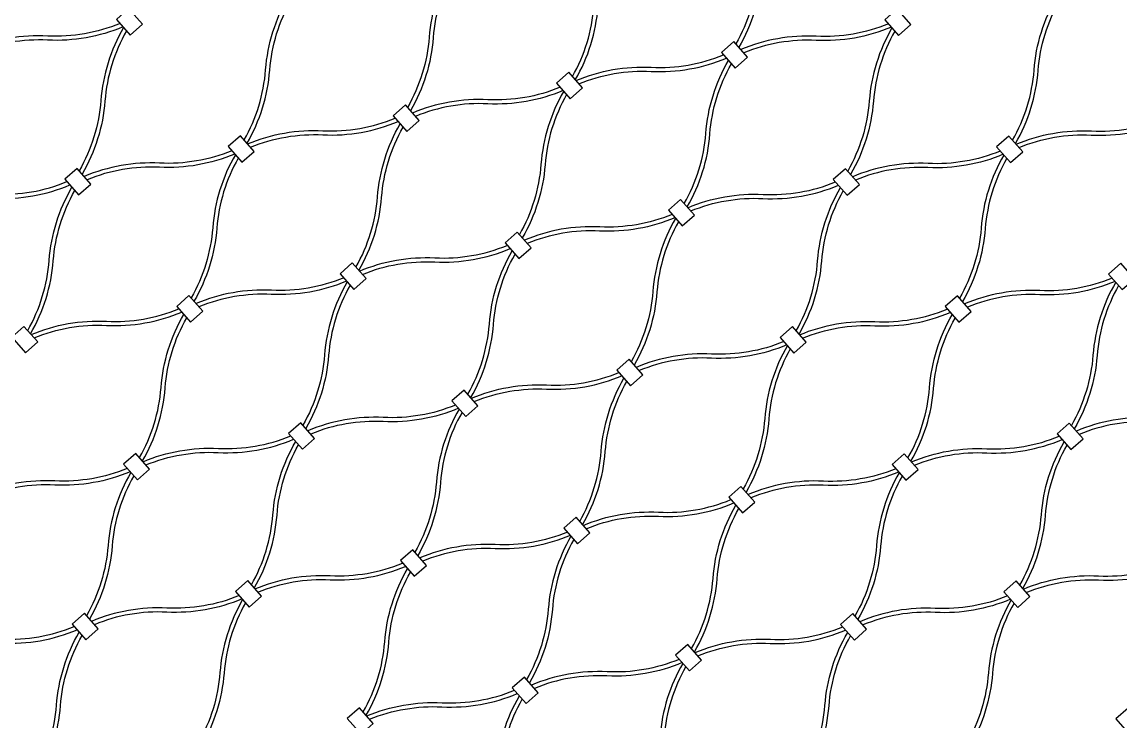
# Model space of a CAD drawing. Header units: millimetres. Extents: x 832728086 to 834530684, y 817551485 to 818349469.
# Drawn here: x 834422796 to 834423199.6, y 817821144.7 to 817821401.5 of the extents above; entities that cross this region are included whole.
import ezdxf

# ---------------------------------------------------------------- set-up
doc = ezdxf.new("R2010")
doc.units = ezdxf.units.MM
doc.header["$LTSCALE"] = 100
doc.layers.add('mesh- l', color=8, linetype='Continuous')

msp = doc.modelspace()

# ---------------------------------------------------------------- linework, layer by layer
at = {"layer": 'mesh- l'}
for points in [[(834423074.6848, 817821446.1016, 0.05643381), (834423068.9932, 817821433.1555, 0.05608633), (834423066.3305, 817821419.2654, -0.05520174), (834423063.7974, 817821405.9243, -0.05548959), (834423058.3999, 817821393.4646)], [(834423075.7517, 817821444.8893, 0.05541212), (834423070.3678, 817821432.4412, 0.05509445), (834423067.8405, 817821419.1152, -0.0561917), (834423065.1718, 817821405.2101, -0.05650781), (834423059.4665, 817821392.2527)], [(834422998.3187, 817821381.51, 0.05541212), (834423003.7026, 817821393.9582, 0.05509445), (834423006.2299, 817821407.2841, -0.0561917), (834423008.8985, 817821421.1893, -0.05650781), (834423014.6039, 817821434.1467)], [(834422999.3855, 817821380.2978, 0.05643381), (834423005.0771, 817821393.2439, 0.05608633), (834423007.7398, 817821407.134, -0.05520174), (834423010.2729, 817821420.4751, -0.05548959), (834423015.6705, 817821432.9348)], [(834422953.9916, 817821422.7955, 0.05643381), (834422948.3, 817821409.8495, 0.05608633), (834422945.6373, 817821395.9594, -0.05520174), (834422943.1042, 817821382.6183, -0.05548959), (834422937.7067, 817821370.1586)], [(834422955.0585, 817821421.5833, 0.05541212), (834422949.6746, 817821409.1352, 0.05509445), (834422947.1473, 817821395.8092, -0.0561917), (834422944.4786, 817821381.9041, -0.05650781), (834422938.7733, 817821368.9466)], [(834422877.6255, 817821358.204, 0.05541212), (834422883.0094, 817821370.6521, 0.05509445), (834422885.5367, 817821383.9781, -0.0561917), (834422888.2053, 817821397.8833, -0.05650781), (834422893.9107, 817821410.8407)], [(834423160.1324, 817821358.0922, 0.05541212), (834423165.5163, 817821370.5403, 0.05509445), (834423168.0436, 817821383.8663, -0.0561917), (834423170.7122, 817821397.7714, -0.05650781), (834423176.4176, 817821410.7288)], [(834422878.6923, 817821356.9918, 0.05643381), (834422884.3839, 817821369.9378, 0.05608633), (834422887.0466, 817821383.828, -0.05520174), (834422889.5797, 817821397.169, -0.05548959), (834422894.9773, 817821409.6287)], [(834423161.1992, 817821356.88, 0.05643381), (834423166.8908, 817821369.826, 0.05608633), (834423169.5536, 817821383.7161, -0.05520174), (834423172.0867, 817821397.0572, -0.05548959), (834423177.4842, 817821409.5169)], [(834422832.0008, 817821400.9639, -0.05541212), (834422818.9695, 817821397.2053, -0.05509445), (834422805.4304, 817821396.3917, 0.0561917), (834422791.2989, 817821395.5114, 0.05650781), (834422777.7216, 817821391.4986)], [(834422833.0677, 817821399.7517, -0.05643381), (834422819.5034, 817821395.7511, -0.05608633), (834422805.3875, 817821394.8748, 0.05520174), (834422791.8327, 817821394.0574, 0.05548959), (834422778.7882, 817821390.2867)], [(834422833.2984, 817821399.4895, 0.05643381), (834422827.6068, 817821386.5435, 0.05608633), (834422824.9441, 817821372.6533, -0.05520174), (834422822.411, 817821359.3123, -0.05548959), (834422817.0135, 817821346.8526)], [(834423114.5077, 817821400.8521, -0.05541212), (834423101.4764, 817821397.0935, -0.05509445), (834423087.9373, 817821396.2798, 0.0561917), (834423073.8058, 817821395.3996, 0.05650781), (834423060.2285, 817821391.3868)], [(834423115.5746, 817821399.6399, -0.05643381), (834423102.0103, 817821395.6393, -0.05608633), (834423087.8944, 817821394.763, 0.05520174), (834423074.3396, 817821393.9455, 0.05548959), (834423061.2951, 817821390.1748)], [(834423115.8054, 817821399.3777, 0.05643381), (834423110.1138, 817821386.4316, 0.05608633), (834423107.451, 817821372.5415, -0.05520174), (834423104.9179, 817821359.2004, -0.05548959), (834423099.5204, 817821346.7407)], [(834422834.3653, 817821398.2773, 0.05541212), (834422828.9814, 817821385.8291, 0.05509445), (834422826.4541, 817821372.5032, -0.0561917), (834422823.7854, 817821358.598, -0.05650781), (834422818.0801, 817821345.6406)], [(834423116.8722, 817821398.1654, 0.05541212), (834423111.4883, 817821385.7173, 0.05509445), (834423108.961, 817821372.3913, -0.0561917), (834423106.2924, 817821358.4862, -0.05650781), (834423100.587, 817821345.5288)], [(834422999.6163, 817821380.0356, -0.05643381), (834423013.1806, 817821384.0362, -0.05608633), (834423027.2964, 817821384.9125, 0.05520174), (834423040.8512, 817821385.73, 0.05548959), (834423053.8958, 817821389.5007)], [(834423000.6831, 817821378.8234, -0.05541212), (834423013.7144, 817821382.582, -0.05509445), (834423027.2535, 817821383.3957, 0.0561917), (834423041.385, 817821384.2759, 0.05650781), (834423054.9623, 817821388.2887)], [(834423039.4392, 817821334.7862, 0.05541212), (834423044.8231, 817821347.2343, 0.05509445), (834423047.3504, 817821360.5603, -0.0561917), (834423050.019, 817821374.4654, -0.05650781), (834423055.7244, 817821387.4228)], [(834423040.506, 817821333.5739, 0.05643381), (834423046.1976, 817821346.52, 0.05608633), (834423048.8604, 817821360.4101, -0.05520174), (834423051.3935, 817821373.7512, -0.05548959), (834423056.791, 817821386.2109)], [(834422993.8145, 817821377.5461, -0.05541212), (834422980.7832, 817821373.7874, -0.05509445), (834422967.2441, 817821372.9738, 0.0561917), (834422953.1126, 817821372.0935, 0.05650781), (834422939.5353, 817821368.0807)], [(834422994.8814, 817821376.3339, -0.05643381), (834422981.3171, 817821372.3333, -0.05608633), (834422967.2012, 817821371.457, 0.05520174), (834422953.6464, 817821370.6395, 0.05548959), (834422940.6019, 817821366.8688)], [(834422995.1122, 817821376.0716, 0.05643381), (834422989.4206, 817821363.1256, 0.05608633), (834422986.7578, 817821349.2355, -0.05520174), (834422984.2247, 817821335.8944, -0.05548959), (834422978.8272, 817821323.4347)], [(834422996.179, 817821374.8594, 0.05541212), (834422990.7951, 817821362.4113, 0.05509445), (834422988.2678, 817821349.0853, -0.0561917), (834422985.5992, 817821335.1802, -0.05650781), (834422979.8938, 817821322.2228)], [(834422878.9231, 817821356.7296, -0.05643381), (834422892.4874, 817821360.7301, -0.05608633), (834422906.6032, 817821361.6065, 0.05520174), (834422920.158, 817821362.4239, 0.05548959), (834422933.2026, 817821366.1946)], [(834423161.43, 817821356.6177, -0.05643381), (834423174.9943, 817821360.6183, -0.05608633), (834423189.1102, 817821361.4946, 0.05520174), (834423202.665, 817821362.3121, 0.05548959), (834423215.7095, 817821366.0828)], [(834422879.9899, 817821355.5173, -0.05541212), (834422893.0212, 817821359.276, -0.05509445), (834422906.5603, 817821360.0896, 0.0561917), (834422920.6918, 817821360.9699, 0.05650781), (834422934.2692, 817821364.9827)], [(834422918.746, 817821311.4801, 0.05541212), (834422924.1299, 817821323.9283, 0.05509445), (834422926.6572, 817821337.2542, -0.0561917), (834422929.3258, 817821351.1594, -0.05650781), (834422935.0312, 817821364.1168)], [(834422919.8128, 817821310.2679, 0.05643381), (834422925.5044, 817821323.2139, 0.05608633), (834422928.1672, 817821337.1041, -0.05520174), (834422930.7003, 817821350.4452, -0.05548959), (834422936.0978, 817821362.9048)], [(834423162.4968, 817821355.4055, -0.05541212), (834423175.5282, 817821359.1642, -0.05509445), (834423189.0672, 817821359.9778, 0.0561917), (834423203.1988, 817821360.8581, 0.05650781), (834423216.7761, 817821364.8709)], [(834422873.1213, 817821354.2401, -0.05541212), (834422860.09, 817821350.4814, -0.05509445), (834422846.551, 817821349.6678, 0.0561917), (834422832.4194, 817821348.7875, 0.05650781), (834422818.8421, 817821344.7747)], [(834423155.6283, 817821354.1282, -0.05541212), (834423142.5969, 817821350.3696, -0.05509445), (834423129.0579, 817821349.5559, 0.0561917), (834423114.9264, 817821348.6757, 0.05650781), (834423101.349, 817821344.6629)], [(834422874.1882, 817821353.0278, -0.05643381), (834422860.6239, 817821349.0273, -0.05608633), (834422846.508, 817821348.1509, 0.05520174), (834422832.9532, 817821347.3335, 0.05548959), (834422819.9087, 817821343.5628)], [(834422874.419, 817821352.7656, 0.05643381), (834422868.7274, 817821339.8196, 0.05608633), (834422866.0646, 817821325.9294, -0.05520174), (834422863.5315, 817821312.5884, -0.05548959), (834422858.134, 817821300.1287)], [(834422875.4858, 817821351.5534, 0.05541212), (834422870.1019, 817821339.1053, 0.05509445), (834422867.5746, 817821325.7793, -0.0561917), (834422864.906, 817821311.8741, -0.05650781), (834422859.2006, 817821298.9167)], [(834423156.6951, 817821352.916, -0.05643381), (834423143.1308, 817821348.9154, -0.05608633), (834423129.015, 817821348.0391, 0.05520174), (834423115.4602, 817821347.2216, 0.05548959), (834423102.4156, 817821343.4509)], [(834423156.9259, 817821352.6538, 0.05643381), (834423151.2343, 817821339.7077, 0.05608633), (834423148.5715, 817821325.8176, -0.05520174), (834423146.0384, 817821312.4765, -0.05548959), (834423140.6409, 817821300.0168)], [(834423157.9927, 817821351.4416, 0.05541212), (834423152.6088, 817821338.9934, 0.05509445), (834423150.0815, 817821325.6675, -0.0561917), (834423147.4129, 817821311.7623, -0.05650781), (834423141.7075, 817821298.8049)], [(834422758.2299, 817821333.4235, -0.05643381), (834422771.7942, 817821337.4241, -0.05608633), (834422785.91, 817821338.3004, 0.05520174), (834422799.4648, 817821339.1179, 0.05548959), (834422812.5094, 817821342.8886)], [(834423040.7368, 817821333.3117, -0.05643381), (834423054.3011, 817821337.3123, -0.05608633), (834423068.417, 817821338.1886, 0.05520174), (834423081.9718, 817821339.0061, 0.05548959), (834423095.0163, 817821342.7768)], [(834422759.2967, 817821332.2113, -0.05541212), (834422772.3281, 817821335.97, -0.05509445), (834422785.8671, 817821336.7836, 0.0561917), (834422799.9986, 817821337.6639, 0.05650781), (834422813.576, 817821341.6767)], [(834422798.0528, 817821288.1741, 0.05541212), (834422803.4367, 817821300.6222, 0.05509445), (834422805.964, 817821313.9482, -0.0561917), (834422808.6326, 817821327.8533, -0.05650781), (834422814.338, 817821340.8108)], [(834422799.1196, 817821286.9619, 0.05643381), (834422804.8112, 817821299.9079, 0.05608633), (834422807.474, 817821313.798, -0.05520174), (834422810.0071, 817821327.1391, -0.05548959), (834422815.4046, 817821339.5988)], [(834423041.8036, 817821332.0995, -0.05541212), (834423054.835, 817821335.8581, -0.05509445), (834423068.374, 817821336.6718, 0.0561917), (834423082.5056, 817821337.552, 0.05650781), (834423096.0829, 817821341.5648)], [(834423080.5597, 817821288.0623, 0.05541212), (834423085.9436, 817821300.5104, 0.05509445), (834423088.4709, 817821313.8364, -0.0561917), (834423091.1395, 817821327.7415, -0.05650781), (834423096.8449, 817821340.6989)], [(834423081.6265, 817821286.85, 0.05643381), (834423087.3182, 817821299.7961, 0.05608633), (834423089.9809, 817821313.6862, -0.05520174), (834423092.514, 817821327.0273, -0.05548959), (834423097.9115, 817821339.487)], [(834423034.9351, 817821330.8222, -0.05541212), (834423021.9037, 817821327.0635, -0.05509445), (834423008.3647, 817821326.2499, 0.0561917), (834422994.2332, 817821325.3697, 0.05650781), (834422980.6558, 817821321.3569)], [(834423036.0019, 817821329.61, -0.05643381), (834423022.4376, 817821325.6094, -0.05608633), (834423008.3218, 817821324.7331, 0.05520174), (834422994.767, 817821323.9156, 0.05548959), (834422981.7224, 817821320.1449)], [(834423036.2327, 817821329.3478, 0.05643381), (834423030.5411, 817821316.4017, 0.05608633), (834423027.8783, 817821302.5116, -0.05520174), (834423025.3453, 817821289.1705, -0.05548959), (834423019.9477, 817821276.7108)], [(834423037.2995, 817821328.1355, 0.05541212), (834423031.9156, 817821315.6874, 0.05509445), (834423029.3883, 817821302.3614, -0.0561917), (834423026.7197, 817821288.4563, -0.05650781), (834423021.0143, 817821275.4989)], [(834422920.0436, 817821310.0057, -0.05643381), (834422933.6079, 817821314.0063, -0.05608633), (834422947.7238, 817821314.8826, 0.05520174), (834422961.2786, 817821315.7, 0.05548959), (834422974.3231, 817821319.4707)], [(834422921.1105, 817821308.7935, -0.05541212), (834422934.1418, 817821312.5521, -0.05509445), (834422947.6808, 817821313.3657, 0.0561917), (834422961.8124, 817821314.246, 0.05650781), (834422975.3897, 817821318.2588)], [(834422959.8665, 817821264.7562, 0.05541212), (834422965.2504, 817821277.2044, 0.05509445), (834422967.7777, 817821290.5303, -0.0561917), (834422970.4463, 817821304.4355, -0.05650781), (834422976.1517, 817821317.3929)], [(834422960.9334, 817821263.544, 0.05643381), (834422966.625, 817821276.4901, 0.05608633), (834422969.2877, 817821290.3802, -0.05520174), (834422971.8208, 817821303.7213, -0.05548959), (834422977.2183, 817821316.181)], [(834422914.2419, 817821307.5162, -0.05541212), (834422901.2105, 817821303.7575, -0.05509445), (834422887.6715, 817821302.9439, 0.0561917), (834422873.54, 817821302.0636, 0.05650781), (834422859.9626, 817821298.0508)], [(834422915.3087, 817821306.3039, -0.05643381), (834422901.7444, 817821302.3034, -0.05608633), (834422887.6286, 817821301.4271, 0.05520174), (834422874.0738, 817821300.6096, 0.05548959), (834422861.0292, 817821296.8389)], [(834422915.5395, 817821306.0417, 0.05643381), (834422909.8479, 817821293.0957, 0.05608633), (834422907.1852, 817821279.2056, -0.05520174), (834422904.6521, 817821265.8645, -0.05548959), (834422899.2545, 817821253.4048)], [(834423196.7488, 817821307.4043, -0.05541212), (834423183.7175, 817821303.6457, -0.05509445), (834423170.1784, 817821302.8321, 0.0561917), (834423156.0469, 817821301.9518, 0.05650781), (834423142.4696, 817821297.939)], [(834423197.8156, 817821306.1921, -0.05643381), (834423184.2513, 817821302.1915, -0.05608633), (834423170.1355, 817821301.3152, 0.05520174), (834423156.5807, 817821300.4978, 0.05548959), (834423143.5362, 817821296.7271)], [(834423198.0464, 817821305.9299, 0.05643381), (834423192.3548, 817821292.9838, 0.05608633), (834423189.6921, 817821279.0937, -0.05520174), (834423187.159, 817821265.7526, -0.05548959), (834423181.7614, 817821253.2929)], [(834422916.6063, 817821304.8295, 0.05541212), (834422911.2224, 817821292.3814, 0.05509445), (834422908.6951, 817821279.0554, -0.0561917), (834422906.0265, 817821265.1503, -0.05650781), (834422900.3211, 817821252.1928)], [(834423199.1133, 817821304.7177, 0.05541212), (834423193.7293, 817821292.2695, 0.05509445), (834423191.202, 817821278.9436, -0.0561917), (834423188.5334, 817821265.0384, -0.05650781), (834423182.828, 817821252.081)], [(834422799.3504, 817821286.6997, -0.05643381), (834422812.9147, 817821290.7002, -0.05608633), (834422827.0306, 817821291.5765, 0.05520174), (834422840.5854, 817821292.394, 0.05548959), (834422853.6299, 817821296.1647)], [(834422800.4173, 817821285.4874, -0.05541212), (834422813.4486, 817821289.2461, -0.05509445), (834422826.9876, 817821290.0597, 0.0561917), (834422841.1192, 817821290.94, 0.05650781), (834422854.6965, 817821294.9528)], [(834422839.1733, 817821241.4502, 0.05541212), (834422844.5572, 817821253.8983, 0.05509445), (834422847.0845, 817821267.2243, -0.0561917), (834422849.7532, 817821281.1295, -0.05650781), (834422855.4585, 817821294.0869)], [(834423081.8573, 817821286.5878, -0.05643381), (834423095.4216, 817821290.5884, -0.05608633), (834423109.5375, 817821291.4647, 0.05520174), (834423123.0923, 817821292.2822, 0.05548959), (834423136.1368, 817821296.0529)], [(834423082.9242, 817821285.3756, -0.05541212), (834423095.9555, 817821289.1343, -0.05509445), (834423109.4946, 817821289.9479, 0.0561917), (834423123.6261, 817821290.8281, 0.05650781), (834423137.2034, 817821294.8409)], [(834423121.6802, 817821241.3384, 0.05541212), (834423127.0641, 817821253.7865, 0.05509445), (834423129.5914, 817821267.1125, -0.0561917), (834423132.2601, 817821281.0176, -0.05650781), (834423137.9654, 817821293.975)], [(834422840.2402, 817821240.238, 0.05643381), (834422845.9318, 817821253.184, 0.05608633), (834422848.5945, 817821267.0742, -0.05520174), (834422851.1276, 817821280.4152, -0.05548959), (834422856.5251, 817821292.8749)], [(834423122.7471, 817821240.1262, 0.05643381), (834423128.4387, 817821253.0722, 0.05608633), (834423131.1014, 817821266.9623, -0.05520174), (834423133.6345, 817821280.3034, -0.05548959), (834423139.032, 817821292.7631)], [(834423076.0556, 817821284.0983, -0.05541212), (834423063.0243, 817821280.3397, -0.05509445), (834423049.4852, 817821279.526, 0.0561917), (834423035.3537, 817821278.6458, 0.05650781), (834423021.7764, 817821274.633)], [(834423077.1224, 817821282.8861, -0.05643381), (834423063.5582, 817821278.8855, -0.05608633), (834423049.4423, 817821278.0092, 0.05520174), (834423035.8875, 817821277.1917, 0.05548959), (834423022.843, 817821273.421)], [(834423077.3532, 817821282.6239, 0.05643381), (834423071.6616, 817821269.6778, 0.05608633), (834423068.9989, 817821255.7877, -0.05520174), (834423066.4658, 817821242.4466, -0.05548959), (834423061.0682, 817821229.9869)], [(834423078.4201, 817821281.4116, 0.05541212), (834423073.0361, 817821268.9635, 0.05509445), (834423070.5089, 817821255.6375, -0.0561917), (834423067.8402, 817821241.7324, -0.05650781), (834423062.1348, 817821228.775)], [(834422961.1641, 817821263.2818, -0.05643381), (834422974.7284, 817821267.2824, -0.05608633), (834422988.8443, 817821268.1587, 0.05520174), (834423002.3991, 817821268.9762, 0.05548959), (834423015.4436, 817821272.7468)], [(834422962.231, 817821262.0696, -0.05541212), (834422975.2623, 817821265.8282, -0.05509445), (834422988.8014, 817821266.6419, 0.0561917), (834423002.9329, 817821267.5221, 0.05650781), (834423016.5102, 817821271.5349)], [(834423000.987, 817821218.0324, 0.05541212), (834423006.3709, 817821230.4805, 0.05509445), (834423008.8982, 817821243.8065, -0.0561917), (834423011.5669, 817821257.7116, -0.05650781), (834423017.2722, 817821270.669)], [(834423002.0539, 817821216.8201, 0.05643381), (834423007.7455, 817821229.7662, 0.05608633), (834423010.4082, 817821243.6563, -0.05520174), (834423012.9413, 817821256.9974, -0.05548959), (834423018.3388, 817821269.4571)], [(834422955.3624, 817821260.7923, -0.05541212), (834422942.3311, 817821257.0336, -0.05509445), (834422928.792, 817821256.22, 0.0561917), (834422914.6605, 817821255.3397, 0.05650781), (834422901.0832, 817821251.3269)], [(834422956.4292, 817821259.5801, -0.05643381), (834422942.865, 817821255.5795, -0.05608633), (834422928.7491, 817821254.7032, 0.05520174), (834422915.1943, 817821253.8857, 0.05548959), (834422902.1498, 817821250.115)], [(834422956.66, 817821259.3178, 0.05643381), (834422950.9684, 817821246.3718, 0.05608633), (834422948.3057, 817821232.4817, -0.05520174), (834422945.7726, 817821219.1406, -0.05548959), (834422940.375, 817821206.6809)], [(834422957.7269, 817821258.1056, 0.05541212), (834422952.3429, 817821245.6575, 0.05509445), (834422949.8157, 817821232.3315, -0.0561917), (834422947.147, 817821218.4264, -0.05650781), (834422941.4416, 817821205.469)], [(834423237.8693, 817821260.6804, -0.05541212), (834423224.838, 817821256.9218, -0.05509445), (834423211.2989, 817821256.1082, 0.0561917), (834423197.1674, 817821255.2279, 0.05650781), (834423183.5901, 817821251.2151)], [(834423238.9362, 817821259.4682, -0.05643381), (834423225.3719, 817821255.4676, -0.05608633), (834423211.256, 817821254.5913, 0.05520174), (834423197.7012, 817821253.7739, 0.05548959), (834423184.6567, 817821250.0032)], [(834422840.4709, 817821239.9758, -0.05643381), (834422854.0352, 817821243.9763, -0.05608633), (834422868.1511, 817821244.8526, 0.05520174), (834422881.7059, 817821245.6701, 0.05548959), (834422894.7504, 817821249.4408)], [(834423122.9778, 817821239.8639, -0.05643381), (834423136.5421, 817821243.8645, -0.05608633), (834423150.658, 817821244.7408, 0.05520174), (834423164.2128, 817821245.5583, 0.05548959), (834423177.2573, 817821249.329)], [(834422841.5378, 817821238.7635, -0.05541212), (834422854.5691, 817821242.5222, -0.05509445), (834422868.1082, 817821243.3358, 0.0561917), (834422882.2397, 817821244.2161, 0.05650781), (834422895.817, 817821248.2289)], [(834422880.2938, 817821194.7263, 0.05541212), (834422885.6778, 817821207.1745, 0.05509445), (834422888.205, 817821220.5004, -0.0561917), (834422890.8737, 817821234.4056, -0.05650781), (834422896.5791, 817821247.363)], [(834422881.3607, 817821193.5141, 0.05643381), (834422887.0523, 817821206.4601, 0.05608633), (834422889.715, 817821220.3503, -0.05520174), (834422892.2481, 817821233.6913, -0.05548959), (834422897.6456, 817821246.151)], [(834423124.0447, 817821238.6517, -0.05541212), (834423137.076, 817821242.4104, -0.05509445), (834423150.6151, 817821243.224, 0.0561917), (834423164.7466, 817821244.1043, 0.05650781), (834423178.3239, 817821248.1171)], [(834423162.8007, 817821194.6145, 0.05541212), (834423168.1847, 817821207.0626, 0.05509445), (834423170.7119, 817821220.3886, -0.0561917), (834423173.3806, 817821234.2937, -0.05650781), (834423179.086, 817821247.2512)], [(834423163.8676, 817821193.4023, 0.05643381), (834423169.5592, 817821206.3483, 0.05608633), (834423172.2219, 817821220.2384, -0.05520174), (834423174.755, 817821233.5795, -0.05548959), (834423180.1526, 817821246.0392)], [(834422834.6692, 817821237.4863, -0.05541212), (834422821.6379, 817821233.7276, -0.05509445), (834422808.0988, 817821232.914, 0.0561917), (834422793.9673, 817821232.0337, 0.05650781), (834422780.39, 817821228.0209)], [(834423117.1761, 817821237.3744, -0.05541212), (834423104.1448, 817821233.6158, -0.05509445), (834423090.6057, 817821232.8021, 0.0561917), (834423076.4742, 817821231.9219, 0.05650781), (834423062.8969, 817821227.9091)], [(834422835.736, 817821236.274, -0.05643381), (834422822.1718, 817821232.2735, -0.05608633), (834422808.0559, 817821231.3971, 0.05520174), (834422794.5011, 817821230.5797, 0.05548959), (834422781.4566, 817821226.809)], [(834422835.9668, 817821236.0118, 0.05643381), (834422830.2752, 817821223.0658, 0.05608633), (834422827.6125, 817821209.1756, -0.05520174), (834422825.0794, 817821195.8346, -0.05548959), (834422819.6818, 817821183.3749)], [(834422837.0337, 817821234.7996, 0.05541212), (834422831.6497, 817821222.3514, 0.05509445), (834422829.1225, 817821209.0255, -0.0561917), (834422826.4538, 817821195.1203, -0.05650781), (834422820.7484, 817821182.1629)], [(834423118.243, 817821236.1622, -0.05643381), (834423104.6787, 817821232.1616, -0.05608633), (834423090.5628, 817821231.2853, 0.05520174), (834423077.008, 817821230.4678, 0.05548959), (834423063.9635, 817821226.6971)], [(834423118.4737, 817821235.9, 0.05643381), (834423112.7821, 817821222.9539, 0.05608633), (834423110.1194, 817821209.0638, -0.05520174), (834423107.5863, 817821195.7227, -0.05548959), (834423102.1888, 817821183.263)], [(834423119.5406, 817821234.6878, 0.05541212), (834423114.1566, 817821222.2396, 0.05509445), (834423111.6294, 817821208.9136, -0.0561917), (834423108.9607, 817821195.0085, -0.05650781), (834423103.2553, 817821182.0511)], [(834423002.2846, 817821216.5579, -0.05643381), (834423015.8489, 817821220.5585, -0.05608633), (834423029.9648, 817821221.4348, 0.05520174), (834423043.5196, 817821222.2523, 0.05548959), (834423056.5641, 817821226.023)], [(834423003.3515, 817821215.3457, -0.05541212), (834423016.3828, 817821219.1043, -0.05509445), (834423029.9219, 817821219.918, 0.0561917), (834423044.0534, 817821220.7982, 0.05650781), (834423057.6307, 817821224.811)], [(834423042.1075, 817821171.3085, 0.05541212), (834423047.4915, 817821183.7566, 0.05509445), (834423050.0187, 817821197.0826, -0.0561917), (834423052.6874, 817821210.9877, -0.05650781), (834423058.3928, 817821223.9451)], [(834423043.1744, 817821170.0962, 0.05643381), (834423048.866, 817821183.0423, 0.05608633), (834423051.5287, 817821196.9324, -0.05520174), (834423054.0618, 817821210.2735, -0.05548959), (834423059.4594, 817821222.7332)], [(834422996.4829, 817821214.0684, -0.05541212), (834422983.4516, 817821210.3097, -0.05509445), (834422969.9125, 817821209.4961, 0.0561917), (834422955.781, 817821208.6159, 0.05650781), (834422942.2037, 817821204.6031)], [(834422997.5498, 817821212.8562, -0.05643381), (834422983.9855, 817821208.8556, -0.05608633), (834422969.8696, 817821207.9793, 0.05520174), (834422956.3148, 817821207.1618, 0.05548959), (834422943.2703, 817821203.3911)], [(834422997.7805, 817821212.594, 0.05643381), (834422992.0889, 817821199.6479, 0.05608633), (834422989.4262, 817821185.7578, -0.05520174), (834422986.8931, 817821172.4167, -0.05548959), (834422981.4956, 817821159.957)], [(834422998.8474, 817821211.3817, 0.05541212), (834422993.4635, 817821198.9336, 0.05509445), (834422990.9362, 817821185.6076, -0.0561917), (834422988.2675, 817821171.7025, -0.05650781), (834422982.5622, 817821158.7451)], [(834422881.5914, 817821193.2519, -0.05643381), (834422895.1557, 817821197.2525, -0.05608633), (834422909.2716, 817821198.1288, 0.05520174), (834422922.8264, 817821198.9462, 0.05548959), (834422935.8709, 817821202.7169)], [(834422882.6583, 817821192.0397, -0.05541212), (834422895.6896, 817821195.7983, -0.05509445), (834422909.2287, 817821196.6119, 0.0561917), (834422923.3602, 817821197.4922, 0.05650781), (834422936.9375, 817821201.505)], [(834422921.4143, 817821148.0024, 0.05541212), (834422926.7983, 817821160.4506, 0.05509445), (834422929.3255, 817821173.7765, -0.0561917), (834422931.9942, 817821187.6817, -0.05650781), (834422937.6996, 817821200.6391)], [(834423164.0984, 817821193.14, -0.05643381), (834423177.6626, 817821197.1406, -0.05608633), (834423191.7785, 817821198.0169, 0.05520174), (834423205.3333, 817821198.8344, 0.05548959), (834423218.3778, 817821202.6051)], [(834423165.1652, 817821191.9278, -0.05541212), (834423178.1965, 817821195.6865, -0.05509445), (834423191.7356, 817821196.5001, 0.0561917), (834423205.8671, 817821197.3804, 0.05650781), (834423219.4444, 817821201.3932)], [(834422922.4812, 817821146.7902, 0.05643381), (834422928.1728, 817821159.7363, 0.05608633), (834422930.8355, 817821173.6264, -0.05520174), (834422933.3686, 817821186.9675, -0.05548959), (834422938.7662, 817821199.4272)], [(834422875.7897, 817821190.7624, -0.05541212), (834422862.7584, 817821187.0037, -0.05509445), (834422849.2193, 817821186.1901, 0.0561917), (834422835.0878, 817821185.3098, 0.05650781), (834422821.5105, 817821181.297)], [(834422876.8566, 817821189.5501, -0.05643381), (834422863.2923, 817821185.5496, -0.05608633), (834422849.1764, 817821184.6733, 0.05520174), (834422835.6216, 817821183.8558, 0.05548959), (834422822.5771, 817821180.0851)], [(834422877.0873, 817821189.2879, 0.05643381), (834422871.3957, 817821176.3419, 0.05608633), (834422868.733, 817821162.4518, -0.05520174), (834422866.1999, 817821149.1107, -0.05548959), (834422860.8024, 817821136.651)], [(834423158.2966, 817821190.6505, -0.05541212), (834423145.2653, 817821186.8919, -0.05509445), (834423131.7262, 817821186.0783, 0.0561917), (834423117.5947, 817821185.198, 0.05650781), (834423104.0174, 817821181.1852)], [(834423159.3635, 817821189.4383, -0.05643381), (834423145.7992, 817821185.4377, -0.05608633), (834423131.6833, 817821184.5614, 0.05520174), (834423118.1285, 817821183.7439, 0.05548959), (834423105.084, 817821179.9733)], [(834423159.5942, 817821189.1761, 0.05643381), (834423153.9026, 817821176.23, 0.05608633), (834423151.2399, 817821162.3399, -0.05520174), (834423148.7068, 817821148.9988, -0.05548959), (834423143.3093, 817821136.5391)], [(834422878.1542, 817821188.0757, 0.05541212), (834422872.7703, 817821175.6276, 0.05509445), (834422870.243, 817821162.3016, -0.0561917), (834422867.5743, 817821148.3965, -0.05650781), (834422861.869, 817821135.439)], [(834423160.6611, 817821187.9639, 0.05541212), (834423155.2772, 817821175.5157, 0.05509445), (834423152.7499, 817821162.1898, -0.0561917), (834423150.0813, 817821148.2846, -0.05650781), (834423144.3759, 817821135.3272)], [(834422760.8982, 817821169.9459, -0.05643381), (834422774.4625, 817821173.9464, -0.05608633), (834422788.5784, 817821174.8227, 0.05520174), (834422802.1332, 817821175.6402, 0.05548959), (834422815.1777, 817821179.4109)], [(834422761.9651, 817821168.7336, -0.05541212), (834422774.9964, 817821172.4923, -0.05509445), (834422788.5355, 817821173.3059, 0.0561917), (834422802.667, 817821174.1862, 0.05650781), (834422816.2443, 817821178.199)], [(834422800.7211, 817821124.6964, 0.05541212), (834422806.1051, 817821137.1445, 0.05509445), (834422808.6324, 817821150.4705, -0.0561917), (834422811.301, 817821164.3757, -0.05650781), (834422817.0064, 817821177.3331)], [(834423043.4052, 817821169.834, -0.05643381), (834423056.9694, 817821173.8346, -0.05608633), (834423071.0853, 817821174.7109, 0.05520174), (834423084.6401, 817821175.5284, 0.05548959), (834423097.6846, 817821179.2991)], [(834423044.472, 817821168.6218, -0.05541212), (834423057.5033, 817821172.3805, -0.05509445), (834423071.0424, 817821173.1941, 0.0561917), (834423085.1739, 817821174.0743, 0.05650781), (834423098.7512, 817821178.0871)], [(834423083.2281, 817821124.5846, 0.05541212), (834423088.612, 817821137.0327, 0.05509445), (834423091.1393, 817821150.3587, -0.0561917), (834423093.8079, 817821164.2638, -0.05650781), (834423099.5133, 817821177.2212)], [(834422801.788, 817821123.4842, 0.05643381), (834422807.4796, 817821136.4302, 0.05608633), (834422810.1423, 817821150.3204, -0.05520174), (834422812.6754, 817821163.6614, -0.05548959), (834422818.073, 817821176.1211)], [(834423084.2949, 817821123.3724, 0.05643381), (834423089.9865, 817821136.3184, 0.05608633), (834423092.6493, 817821150.2085, -0.05520174), (834423095.1823, 817821163.5496, -0.05548959), (834423100.5799, 817821176.0093)], [(834423037.6034, 817821167.3445, -0.05541212), (834423024.5721, 817821163.5858, -0.05509445), (834423011.033, 817821162.7722, 0.0561917), (834422996.9015, 817821161.892, 0.05650781), (834422983.3242, 817821157.8792)], [(834423038.6703, 817821166.1323, -0.05643381), (834423025.106, 817821162.1317, -0.05608633), (834423010.9901, 817821161.2554, 0.05520174), (834422997.4353, 817821160.4379, 0.05548959), (834422984.3908, 817821156.6672)], [(834423038.9011, 817821165.8701, 0.05643381), (834423033.2094, 817821152.924, 0.05608633), (834423030.5467, 817821139.0339, -0.05520174), (834423028.0136, 817821125.6928, -0.05548959), (834423022.6161, 817821113.2331)], [(834423039.9679, 817821164.6578, 0.05541212), (834423034.584, 817821152.2097, 0.05509445), (834423032.0567, 817821138.8837, -0.0561917), (834423029.3881, 817821124.9786, -0.05650781), (834423023.6827, 817821112.0212)], [(834422922.712, 817821146.528, -0.05643381), (834422936.2763, 817821150.5286, -0.05608633), (834422950.3921, 817821151.4049, 0.05520174), (834422963.9469, 817821152.2224, 0.05548959), (834422976.9914, 817821155.993)], [(834422923.7788, 817821145.3158, -0.05541212), (834422936.8101, 817821149.0744, -0.05509445), (834422950.3492, 817821149.8881, 0.0561917), (834422964.4807, 817821150.7683, 0.05650781), (834422978.058, 817821154.7811)], [(834422962.5349, 817821101.2785, 0.05541212), (834422967.9188, 817821113.7267, 0.05509445), (834422970.4461, 817821127.0527, -0.0561917), (834422973.1147, 817821140.9578, -0.05650781), (834422978.8201, 817821153.9152)], [(834422963.6017, 817821100.0663, 0.05643381), (834422969.2933, 817821113.0124, 0.05608633), (834422971.9561, 817821126.9025, -0.05520174), (834422974.4892, 817821140.2436, -0.05548959), (834422979.8867, 817821152.7033)]]:
    msp.add_lwpolyline(points, format="xyb", dxfattribs=at)
for points in [[(834422840.2193, 817821400.7074), (834422835.1551, 817821406.4617), (834422830.651, 817821402.4977), (834422835.7151, 817821396.7435)], [(834423122.7262, 817821400.5956), (834423117.662, 817821406.3499), (834423113.1579, 817821402.3859), (834423118.2221, 817821396.6317)], [(834423062.6832, 817821388.5976), (834423057.619, 817821394.3518), (834423053.1149, 817821390.3879), (834423058.1791, 817821384.6336)], [(834423002.033, 817821377.2896), (834422996.9688, 817821383.0438), (834422992.4647, 817821379.0799), (834422997.5289, 817821373.3256)], [(834422941.99, 817821365.2916), (834422936.9258, 817821371.0458), (834422932.4217, 817821367.0819), (834422937.4859, 817821361.3276)], [(834422881.3398, 817821353.9836), (834422876.2756, 817821359.7378), (834422871.7715, 817821355.7738), (834422876.8357, 817821350.0196)], [(834422881.3398, 817821353.9836), (834422876.2756, 817821359.7378), (834422871.7715, 817821355.7738), (834422876.8357, 817821350.0196)], [(834423163.8467, 817821353.8717), (834423158.7825, 817821359.626), (834423154.2784, 817821355.662), (834423159.3426, 817821349.9078)], [(834422821.2968, 817821341.9855), (834422816.2326, 817821347.7398), (834422811.7285, 817821343.7758), (834422816.7927, 817821338.0216)], [(834422821.2968, 817821341.9855), (834422816.2326, 817821347.7398), (834422811.7285, 817821343.7758), (834422816.7927, 817821338.0216)], [(834423103.8037, 817821341.8737), (834423098.7396, 817821347.6279), (834423094.2354, 817821343.664), (834423099.2996, 817821337.9098)], [(834423043.1535, 817821330.5657), (834423038.0893, 817821336.3199), (834423033.5852, 817821332.356), (834423038.6494, 817821326.6017)], [(834422983.1105, 817821318.5677), (834422978.0464, 817821324.3219), (834422973.5423, 817821320.358), (834422978.6064, 817821314.6037)], [(834422922.4603, 817821307.2597), (834422917.3961, 817821313.0139), (834422912.892, 817821309.05), (834422917.9562, 817821303.2957)], [(834422922.4603, 817821307.2597), (834422917.3961, 817821313.0139), (834422912.892, 817821309.05), (834422917.9562, 817821303.2957)], [(834423204.9672, 817821307.1478), (834423199.9031, 817821312.9021), (834423195.3989, 817821308.9381), (834423200.4631, 817821303.1839)], [(834422862.4173, 817821295.2617), (834422857.3532, 817821301.0159), (834422852.8491, 817821297.0519), (834422857.9132, 817821291.2977)], [(834423144.9242, 817821295.1498), (834423139.8601, 817821300.9041), (834423135.356, 817821296.9401), (834423140.4201, 817821291.1859)], [(834422801.7671, 817821283.9536), (834422796.7029, 817821289.7079), (834422792.1988, 817821285.7439), (834422797.263, 817821279.9897)], [(834423084.274, 817821283.8418), (834423079.2099, 817821289.5961), (834423074.7057, 817821285.6321), (834423079.7699, 817821279.8779)], [(834423024.231, 817821271.8438), (834423019.1669, 817821277.598), (834423014.6628, 817821273.6341), (834423019.7269, 817821267.8798)], [(834422963.5808, 817821260.5358), (834422958.5167, 817821266.29), (834422954.0125, 817821262.3261), (834422959.0767, 817821256.5718)], [(834422963.5808, 817821260.5358), (834422958.5167, 817821266.29), (834422954.0125, 817821262.3261), (834422959.0767, 817821256.5718)], [(834422903.5378, 817821248.5378), (834422898.4737, 817821254.292), (834422893.9696, 817821250.328), (834422899.0337, 817821244.5738)], [(834423186.0448, 817821248.4259), (834423180.9806, 817821254.1802), (834423176.4765, 817821250.2162), (834423181.5406, 817821244.462)], [(834422842.8876, 817821237.2298), (834422837.8235, 817821242.984), (834422833.3193, 817821239.02), (834422838.3835, 817821233.2658)], [(834423125.3945, 817821237.1179), (834423120.3304, 817821242.8722), (834423115.8263, 817821238.9082), (834423120.8904, 817821233.154)], [(834423065.3516, 817821225.1199), (834423060.2874, 817821230.8741), (834423055.7833, 817821226.9102), (834423060.8475, 817821221.156)], [(834423004.7013, 817821213.8119), (834422999.6372, 817821219.5661), (834422995.1331, 817821215.6022), (834423000.1972, 817821209.8479)], [(834423004.7013, 817821213.8119), (834422999.6372, 817821219.5661), (834422995.1331, 817821215.6022), (834423000.1972, 817821209.8479)], [(834422944.6584, 817821201.8139), (834422939.5942, 817821207.5681), (834422935.0901, 817821203.6042), (834422940.1543, 817821197.8499)], [(834422884.0081, 817821190.5059), (834422878.944, 817821196.2601), (834422874.4399, 817821192.2961), (834422879.504, 817821186.5419)], [(834423166.5151, 817821190.394), (834423161.4509, 817821196.1483), (834423156.9468, 817821192.1843), (834423162.0109, 817821186.4301)], [(834422823.9652, 817821178.5079), (834422818.901, 817821184.2621), (834422814.3969, 817821180.2981), (834422819.4611, 817821174.5439)], [(834423106.4721, 817821178.396), (834423101.4079, 817821184.1503), (834423096.9038, 817821180.1863), (834423101.968, 817821174.4321)], [(834423045.8219, 817821167.088), (834423040.7577, 817821172.8422), (834423036.2536, 817821168.8783), (834423041.3177, 817821163.1241)], [(834423045.8219, 817821167.088), (834423040.7577, 817821172.8422), (834423036.2536, 817821168.8783), (834423041.3177, 817821163.1241)], [(834422985.7789, 817821155.09), (834422980.7147, 817821160.8442), (834422976.2106, 817821156.8803), (834422981.2748, 817821151.126)], [(834422925.1287, 817821143.782), (834422920.0645, 817821149.5362), (834422915.5604, 817821145.5723), (834422920.6245, 817821139.818)], [(834423207.6356, 817821143.6702), (834423202.5714, 817821149.4244), (834423198.0673, 817821145.4604), (834423203.1315, 817821139.7062)]]:
    msp.add_lwpolyline(points, close=True, dxfattribs=at)
for points in [[(834423057.619, 817821394.3518), (834423053.1149, 817821390.3879)], [(834423062.6832, 817821388.5976), (834423057.619, 817821394.3518)], [(834423053.1149, 817821390.3879), (834423058.1791, 817821384.6336)], [(834423058.1791, 817821384.6336), (834423062.6832, 817821388.5976)], [(834422936.9258, 817821371.0458), (834422932.4217, 817821367.0819)], [(834422941.99, 817821365.2916), (834422936.9258, 817821371.0458)], [(834422932.4217, 817821367.0819), (834422937.4859, 817821361.3276)], [(834422937.4859, 817821361.3276), (834422941.99, 817821365.2916)], [(834423098.7396, 817821347.6279), (834423094.2354, 817821343.664)], [(834423103.8037, 817821341.8737), (834423098.7396, 817821347.6279)], [(834423094.2354, 817821343.664), (834423099.2996, 817821337.9098)], [(834423099.2996, 817821337.9098), (834423103.8037, 817821341.8737)], [(834422978.0464, 817821324.3219), (834422973.5423, 817821320.358)], [(834422983.1105, 817821318.5677), (834422978.0464, 817821324.3219)], [(834422973.5423, 817821320.358), (834422978.6064, 817821314.6037)], [(834422978.6064, 817821314.6037), (834422983.1105, 817821318.5677)], [(834422857.3532, 817821301.0159), (834422852.8491, 817821297.0519)], [(834422862.4173, 817821295.2617), (834422857.3532, 817821301.0159)], [(834423139.8601, 817821300.9041), (834423135.356, 817821296.9401)], [(834423144.9242, 817821295.1498), (834423139.8601, 817821300.9041)], [(834422852.8491, 817821297.0519), (834422857.9132, 817821291.2977)], [(834422857.9132, 817821291.2977), (834422862.4173, 817821295.2617)], [(834423135.356, 817821296.9401), (834423140.4201, 817821291.1859)], [(834423140.4201, 817821291.1859), (834423144.9242, 817821295.1498)], [(834423019.1669, 817821277.598), (834423014.6628, 817821273.6341)], [(834423024.231, 817821271.8438), (834423019.1669, 817821277.598)], [(834423014.6628, 817821273.6341), (834423019.7269, 817821267.8798)], [(834423019.7269, 817821267.8798), (834423024.231, 817821271.8438)], [(834422898.4737, 817821254.292), (834422893.9696, 817821250.328)], [(834422903.5378, 817821248.5378), (834422898.4737, 817821254.292)], [(834423180.9806, 817821254.1802), (834423176.4765, 817821250.2162)], [(834423186.0448, 817821248.4259), (834423180.9806, 817821254.1802)], [(834422893.9696, 817821250.328), (834422899.0337, 817821244.5738)], [(834423176.4765, 817821250.2162), (834423181.5406, 817821244.462)], [(834422899.0337, 817821244.5738), (834422903.5378, 817821248.5378)], [(834423181.5406, 817821244.462), (834423186.0448, 817821248.4259)], [(834423060.2874, 817821230.8741), (834423055.7833, 817821226.9102)], [(834423065.3516, 817821225.1199), (834423060.2874, 817821230.8741)], [(834423055.7833, 817821226.9102), (834423060.8475, 817821221.156)], [(834423060.8475, 817821221.156), (834423065.3516, 817821225.1199)], [(834422939.5942, 817821207.5681), (834422935.0901, 817821203.6042)], [(834422944.6584, 817821201.8139), (834422939.5942, 817821207.5681)], [(834422935.0901, 817821203.6042), (834422940.1543, 817821197.8499)], [(834422940.1543, 817821197.8499), (834422944.6584, 817821201.8139)], [(834422818.901, 817821184.2621), (834422814.3969, 817821180.2981)], [(834422823.9652, 817821178.5079), (834422818.901, 817821184.2621)], [(834423101.4079, 817821184.1503), (834423096.9038, 817821180.1863)], [(834423106.4721, 817821178.396), (834423101.4079, 817821184.1503)], [(834422814.3969, 817821180.2981), (834422819.4611, 817821174.5439)], [(834422819.4611, 817821174.5439), (834422823.9652, 817821178.5079)], [(834423096.9038, 817821180.1863), (834423101.968, 817821174.4321)], [(834423101.968, 817821174.4321), (834423106.4721, 817821178.396)], [(834422980.7147, 817821160.8442), (834422976.2106, 817821156.8803)], [(834422985.7789, 817821155.09), (834422980.7147, 817821160.8442)], [(834422976.2106, 817821156.8803), (834422981.2748, 817821151.126)], [(834422981.2748, 817821151.126), (834422985.7789, 817821155.09)]]:
    msp.add_lwpolyline(points, dxfattribs=at)

doc.saveas('drawing.dxf')
